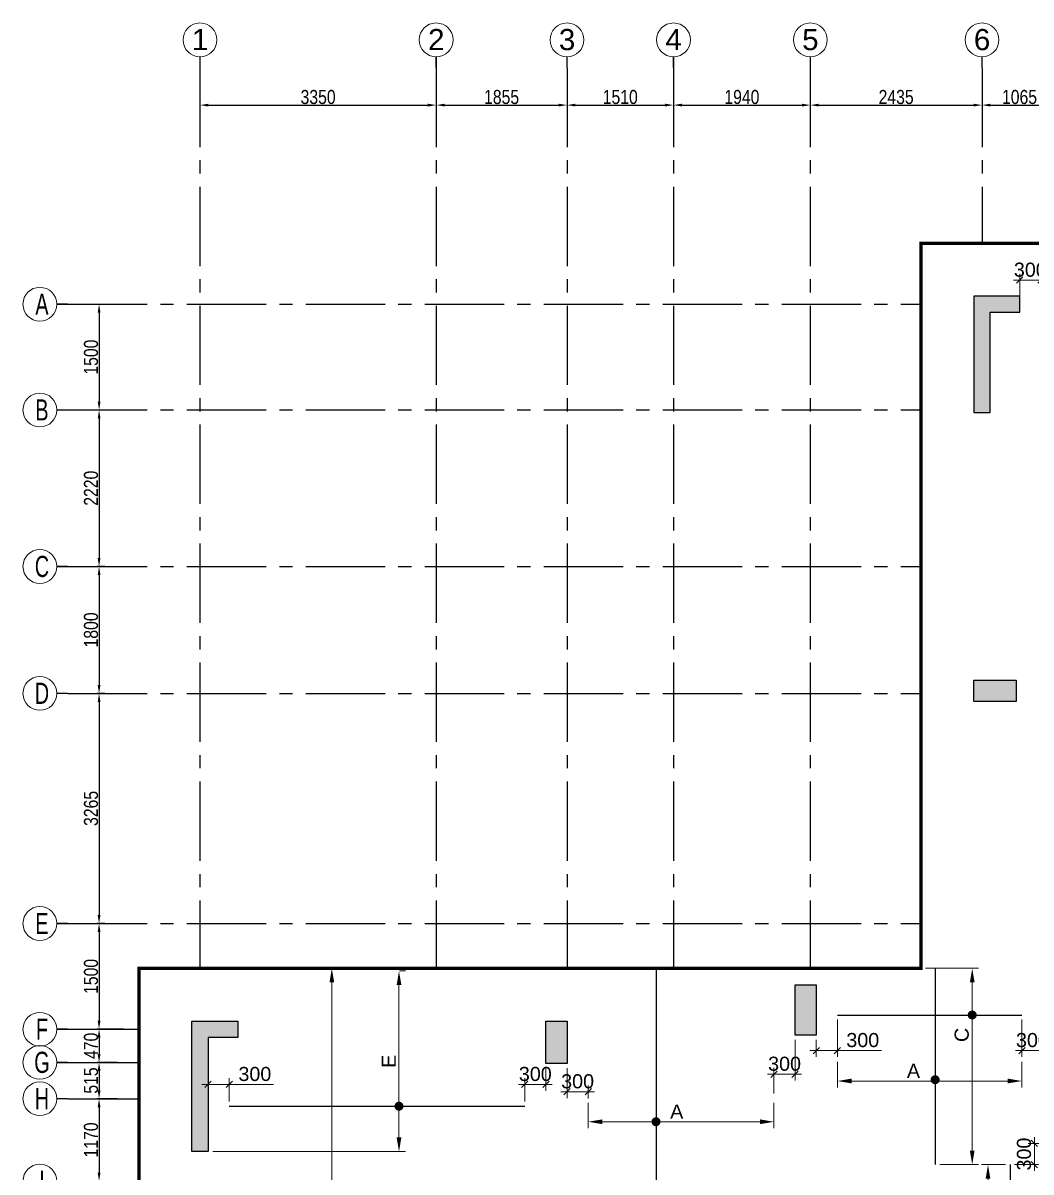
# Model space of a CAD drawing. Header units: millimetres. Extents: x 1123469 to 1752051, y -126924 to 196924.
# Drawn here: x 1561385 to 1575680, y 145739 to 162039 of the extents above; entities that cross this region are included whole.
import ezdxf
from ezdxf.enums import TextEntityAlignment as Align

# ---------------------------------------------------------------- set-up
doc = ezdxf.new("R2010")
doc.units = ezdxf.units.MM
doc.header["$LTSCALE"] = 500
doc.header["$MEASUREMENT"] = 0
doc.header["$PDMODE"] = 34
doc.linetypes.add('CONTINOUS', pattern=[0])
doc.linetypes.add('Site$0$CENTER2', pattern=[1.125, 0.75, -0.125, 0.125, -0.125])
doc.layers.get('Defpoints').update_dxf_attribs({"lineweight": 0})
for name, color, linetype in [('COL. DIM', 3, 'Continuous'), ('GRID', 7, 'Continuous'), ('GRID DIM', 7, 'Continuous'), ('reinf.', 4, 'Continuous'), ('TOWER AREA COLUMN.', 6, 'Continuous')]:
    doc.layers.add(name, color=color, linetype=linetype)
for name, color, linetype, lineweight in [('CUT OUT', 1, 'Continuous', 13), ('dim-M', 1, 'Continuous', 15), ('FOOTING', 1, 'Continuous', 15), ('GRID NO.', 7, 'Continuous', 20), ('TOWER COL HATCH', 253, 'Continuous', 20)]:
    doc.layers.add(name, color=color, linetype=linetype, lineweight=lineweight)
doc.styles.add('3mm', font='arial.ttf')
doc.styles.add('D50', font='arial.ttf', dxfattribs={"width": 0.8})
doc.dimstyles.new('INNER DIM', dxfattribs={"dimtxt": 200, "dimasz": 120, "dimexe": 25, "dimexo": 25, "dimgap": 12, "dimtad": 1, "dimdec": 0, "dimrnd": 5, "dimzin": 0, "dimdsep": 46, "dimtxsty": 'D50', "dimcen": 0.09, "dimdle": 25, "dimclrt": 6, "dimadec": 0, "dimazin": 0, "dimtfac": 1, "dimtdec": 0, "dimtofl": 0, "dimtmove": 1, "dimatfit": 3, "dimfxl": 75, "dimtolj": 1, "dimtzin": 0, "dimarcsym": 0})
doc.dimstyles.new('PARAMVEER', dxfattribs={"dimtxt": 200, "dimasz": 100, "dimexe": 0, "dimexo": 25, "dimgap": 10, "dimtad": 1, "dimdec": 0, "dimrnd": 5, "dimzin": 0, "dimdsep": 46, "dimtxsty": '3mm', "dimblk": 'OBLIQUE', "dimcen": 0.09, "dimdle": 75, "dimclrd": 1, "dimclre": 1, "dimclrt": 3, "dimadec": 0, "dimazin": 0, "dimtfac": 1, "dimtdec": 0, "dimtmove": 1, "dimatfit": 3, "dimfxl": 100, "dimtolj": 1, "dimtzin": 0, "dimlwd": 18, "dimlwe": 5, "dimarcsym": 0})

# ---------------------------------------------------------------- blocks, each defined once
blk = doc.blocks.new('GRID MARK')
at = {"layer": 'GRID NO.', "const_width": 50}
blk.add_lwpolyline([(0, -541), (0, -891)], dxfattribs=at)
at = {"layer": 'GRID NO.'}
blk.add_circle((0, 0), 541, dxfattribs=at)
at = {"layer": 'GRID NO.', "style": 'D50', "width": 0.8}
blk.add_attdef('Y1', text='', height=500, dxfattribs=at).set_placement((-33, -267), align=Align.CENTER)
blk = doc.blocks.new('*D477')
at = {"layer": 'Defpoints', "color": 0, "linetype": 'Continuous', "transparency": 16777216}
for p in [(1563895, 160930), (1567245, 160930), (1567245, 160874)]:
    blk.add_point(p, dxfattribs=at)
at = {"layer": 'GRID DIM', "color": 0, "linetype": 'Continuous', "lineweight": -2, "transparency": 16777216}
for p, q in [((1563895, 160905), (1563895, 160849)), ((1567245, 160905), (1567245, 160849))]:
    blk.add_line(p, q, dxfattribs=at)
at = {"layer": 'GRID DIM', "linetype": 'Continuous', "lineweight": -2, "transparency": 16777216}
blk.add_line((1564015, 160874), (1567125, 160874), dxfattribs=at)
at = {"layer": 'GRID DIM', "linetype": 'Continuous', "transparency": 16777216}
for points in [[(1564015, 160894), (1564015, 160854), (1563895, 160874)], [(1567125, 160894), (1567125, 160854), (1567245, 160874)]]:
    blk.add_solid(points, dxfattribs=at)
at = {"layer": 'GRID DIM', "linetype": 'Continuous', "transparency": 16777216, "insert": (1565570, 160988), "char_height": 200, "attachment_point": 5, "style": 'D50'}
blk.add_mtext('\\A1;3350', dxfattribs=at)
blk = doc.blocks.new('*D478')
at = {"layer": 'Defpoints', "color": 0, "linetype": 'Continuous', "transparency": 16777216}
for p in [(1569100, 161191), (1567245, 160930), (1569100, 160874)]:
    blk.add_point(p, dxfattribs=at)
at = {"layer": 'GRID DIM', "color": 0, "linetype": 'Continuous', "lineweight": -2, "transparency": 16777216}
for p, q in [((1569100, 161166), (1569100, 160849)), ((1567245, 160905), (1567245, 160849))]:
    blk.add_line(p, q, dxfattribs=at)
at = {"layer": 'GRID DIM', "linetype": 'Continuous', "lineweight": -2, "transparency": 16777216}
blk.add_line((1567365, 160874), (1568980, 160874), dxfattribs=at)
at = {"layer": 'GRID DIM', "linetype": 'Continuous', "transparency": 16777216}
for points in [[(1567365, 160894), (1567365, 160854), (1567245, 160874)], [(1568980, 160894), (1568980, 160854), (1569100, 160874)]]:
    blk.add_solid(points, dxfattribs=at)
at = {"layer": 'GRID DIM', "linetype": 'Continuous', "transparency": 16777216, "insert": (1568172, 160988), "char_height": 200, "attachment_point": 5, "style": 'D50'}
blk.add_mtext('\\A1;1855', dxfattribs=at)
blk = doc.blocks.new('*D479')
at = {"layer": 'Defpoints', "color": 0, "linetype": 'Continuous', "transparency": 16777216}
for p in [(1569100, 161191), (1570610, 161191), (1570610, 160874)]:
    blk.add_point(p, dxfattribs=at)
at = {"layer": 'GRID DIM', "color": 0, "linetype": 'Continuous', "lineweight": -2, "transparency": 16777216}
for p, q in [((1569100, 161166), (1569100, 160849)), ((1570610, 161166), (1570610, 160849))]:
    blk.add_line(p, q, dxfattribs=at)
at = {"layer": 'GRID DIM', "linetype": 'Continuous', "lineweight": -2, "transparency": 16777216}
blk.add_line((1569220, 160874), (1570490, 160874), dxfattribs=at)
at = {"layer": 'GRID DIM', "linetype": 'Continuous', "transparency": 16777216}
for points in [[(1569220, 160894), (1569220, 160854), (1569100, 160874)], [(1570490, 160894), (1570490, 160854), (1570610, 160874)]]:
    blk.add_solid(points, dxfattribs=at)
at = {"layer": 'GRID DIM', "linetype": 'Continuous', "transparency": 16777216, "insert": (1569855, 160988), "char_height": 200, "attachment_point": 5, "style": 'D50'}
blk.add_mtext('\\A1;1510', dxfattribs=at)
blk = doc.blocks.new('*D480')
at = {"layer": 'Defpoints', "color": 0, "linetype": 'Continuous', "transparency": 16777216}
for p in [(1570610, 161191), (1572550, 161191), (1572550, 160874)]:
    blk.add_point(p, dxfattribs=at)
at = {"layer": 'GRID DIM', "color": 0, "linetype": 'Continuous', "lineweight": -2, "transparency": 16777216}
for p, q in [((1570610, 161166), (1570610, 160849)), ((1572550, 161166), (1572550, 160849))]:
    blk.add_line(p, q, dxfattribs=at)
at = {"layer": 'GRID DIM', "linetype": 'Continuous', "lineweight": -2, "transparency": 16777216}
blk.add_line((1570730, 160874), (1572430, 160874), dxfattribs=at)
at = {"layer": 'GRID DIM', "linetype": 'Continuous', "transparency": 16777216}
for points in [[(1570730, 160894), (1570730, 160854), (1570610, 160874)], [(1572430, 160894), (1572430, 160854), (1572550, 160874)]]:
    blk.add_solid(points, dxfattribs=at)
at = {"layer": 'GRID DIM', "linetype": 'Continuous', "transparency": 16777216, "insert": (1571580, 160988), "char_height": 200, "attachment_point": 5, "style": 'D50'}
blk.add_mtext('\\A1;1940', dxfattribs=at)
blk = doc.blocks.new('*D481')
at = {"layer": 'Defpoints', "color": 0, "linetype": 'Continuous', "transparency": 16777216}
for p in [(1572550, 161191), (1574985, 161191), (1574985, 160874)]:
    blk.add_point(p, dxfattribs=at)
at = {"layer": 'GRID DIM', "color": 0, "linetype": 'Continuous', "lineweight": -2, "transparency": 16777216}
for p, q in [((1572550, 161166), (1572550, 160849)), ((1574985, 161166), (1574985, 160849))]:
    blk.add_line(p, q, dxfattribs=at)
at = {"layer": 'GRID DIM', "linetype": 'Continuous', "lineweight": -2, "transparency": 16777216}
blk.add_line((1572670, 160874), (1574865, 160874), dxfattribs=at)
at = {"layer": 'GRID DIM', "linetype": 'Continuous', "transparency": 16777216}
for points in [[(1572670, 160894), (1572670, 160854), (1572550, 160874)], [(1574865, 160894), (1574865, 160854), (1574985, 160874)]]:
    blk.add_solid(points, dxfattribs=at)
at = {"layer": 'GRID DIM', "linetype": 'Continuous', "transparency": 16777216, "insert": (1573767, 160988), "char_height": 200, "attachment_point": 5, "style": 'D50'}
blk.add_mtext('\\A1;2435', dxfattribs=at)
blk = doc.blocks.new('*D482')
at = {"layer": 'Defpoints', "color": 0, "linetype": 'Continuous', "transparency": 16777216}
for p in [(1574985, 161191), (1576050, 161191), (1576050, 160874)]:
    blk.add_point(p, dxfattribs=at)
at = {"layer": 'GRID DIM', "color": 0, "linetype": 'Continuous', "lineweight": -2, "transparency": 16777216}
for p, q in [((1574985, 161166), (1574985, 160849)), ((1576050, 161166), (1576050, 160849))]:
    blk.add_line(p, q, dxfattribs=at)
at = {"layer": 'GRID DIM', "linetype": 'Continuous', "lineweight": -2, "transparency": 16777216}
blk.add_line((1575105, 160874), (1575930, 160874), dxfattribs=at)
at = {"layer": 'GRID DIM', "linetype": 'Continuous', "transparency": 16777216}
for points in [[(1575105, 160894), (1575105, 160854), (1574985, 160874)], [(1575930, 160894), (1575930, 160854), (1576050, 160874)]]:
    blk.add_solid(points, dxfattribs=at)
at = {"layer": 'GRID DIM', "linetype": 'Continuous', "transparency": 16777216, "insert": (1575517, 160988), "char_height": 200, "attachment_point": 5, "style": 'D50'}
blk.add_mtext('\\A1;1065', dxfattribs=at)
blk = doc.blocks.new('*D519')
at = {"layer": 'Defpoints', "color": 0, "linetype": 'Continuous', "transparency": 16777216}
for p in [(1562464, 158049), (1562464, 156549), (1562464, 156549)]:
    blk.add_point(p, dxfattribs=at)
at = {"layer": 'GRID DIM', "linetype": 'Continuous', "lineweight": -2, "transparency": 16777216}
blk.add_line((1562464, 157929), (1562464, 156669), dxfattribs=at)
at = {"layer": 'GRID DIM', "linetype": 'Continuous', "transparency": 16777216}
for points in [[(1562444, 157929), (1562484, 157929), (1562464, 158049)], [(1562444, 156669), (1562484, 156669), (1562464, 156549)]]:
    blk.add_solid(points, dxfattribs=at)
at = {"layer": 'GRID DIM', "linetype": 'Continuous', "transparency": 16777216, "insert": (1562350, 157299), "char_height": 200, "attachment_point": 5, "rotation": 90, "style": 'D50'}
blk.add_mtext('\\A1;1500', dxfattribs=at)
blk = doc.blocks.new('*D520')
at = {"layer": 'Defpoints', "color": 0, "linetype": 'Continuous', "transparency": 16777216}
for p in [(1562464, 156549), (1562464, 154329), (1562572, 154329)]:
    blk.add_point(p, dxfattribs=at)
at = {"layer": 'GRID DIM', "linetype": 'Continuous', "lineweight": -2, "transparency": 16777216}
blk.add_line((1562464, 156429), (1562464, 154449), dxfattribs=at)
at = {"layer": 'GRID DIM', "color": 0, "linetype": 'Continuous', "lineweight": -2, "transparency": 16777216}
blk.add_line((1562547, 154329), (1562439, 154329), dxfattribs=at)
at = {"layer": 'GRID DIM', "linetype": 'Continuous', "transparency": 16777216}
for points in [[(1562444, 156429), (1562484, 156429), (1562464, 156549)], [(1562444, 154449), (1562484, 154449), (1562464, 154329)]]:
    blk.add_solid(points, dxfattribs=at)
at = {"layer": 'GRID DIM', "linetype": 'Continuous', "transparency": 16777216, "insert": (1562350, 155439), "char_height": 200, "attachment_point": 5, "rotation": 90, "style": 'D50'}
blk.add_mtext('\\A1;2220', dxfattribs=at)
blk = doc.blocks.new('*D521')
at = {"layer": 'Defpoints', "color": 0, "linetype": 'Continuous', "transparency": 16777216}
for p in [(1562572, 154329), (1562464, 152529), (1562572, 152529)]:
    blk.add_point(p, dxfattribs=at)
at = {"layer": 'GRID DIM', "color": 0, "linetype": 'Continuous', "lineweight": -2, "transparency": 16777216}
for p, q in [((1562547, 154329), (1562439, 154329)), ((1562547, 152529), (1562439, 152529))]:
    blk.add_line(p, q, dxfattribs=at)
at = {"layer": 'GRID DIM', "linetype": 'Continuous', "lineweight": -2, "transparency": 16777216}
blk.add_line((1562464, 154209), (1562464, 152649), dxfattribs=at)
at = {"layer": 'GRID DIM', "linetype": 'Continuous', "transparency": 16777216}
for points in [[(1562444, 154209), (1562484, 154209), (1562464, 154329)], [(1562444, 152649), (1562484, 152649), (1562464, 152529)]]:
    blk.add_solid(points, dxfattribs=at)
at = {"layer": 'GRID DIM', "linetype": 'Continuous', "transparency": 16777216, "insert": (1562350, 153429), "char_height": 200, "attachment_point": 5, "rotation": 90, "style": 'D50'}
blk.add_mtext('\\A1;1800', dxfattribs=at)
blk = doc.blocks.new('*D522')
at = {"layer": 'Defpoints', "color": 0, "linetype": 'Continuous', "transparency": 16777216}
for p in [(1562572, 152529), (1562464, 149264), (1562572, 149264)]:
    blk.add_point(p, dxfattribs=at)
at = {"layer": 'GRID DIM', "color": 0, "linetype": 'Continuous', "lineweight": -2, "transparency": 16777216}
for p, q in [((1562547, 152529), (1562439, 152529)), ((1562547, 149264), (1562439, 149264))]:
    blk.add_line(p, q, dxfattribs=at)
at = {"layer": 'GRID DIM', "linetype": 'Continuous', "lineweight": -2, "transparency": 16777216}
blk.add_line((1562464, 152409), (1562464, 149384), dxfattribs=at)
at = {"layer": 'GRID DIM', "linetype": 'Continuous', "transparency": 16777216}
for points in [[(1562444, 152409), (1562484, 152409), (1562464, 152529)], [(1562444, 149384), (1562484, 149384), (1562464, 149264)]]:
    blk.add_solid(points, dxfattribs=at)
at = {"layer": 'GRID DIM', "linetype": 'Continuous', "transparency": 16777216, "insert": (1562350, 150897), "char_height": 200, "attachment_point": 5, "rotation": 90, "style": 'D50'}
blk.add_mtext('\\A1;3265', dxfattribs=at)
blk = doc.blocks.new('*D523')
at = {"layer": 'Defpoints', "color": 0, "linetype": 'Continuous', "transparency": 16777216}
for p in [(1562572, 149264), (1562464, 147764), (1562842, 147764)]:
    blk.add_point(p, dxfattribs=at)
at = {"layer": 'GRID DIM', "color": 0, "linetype": 'Continuous', "lineweight": -2, "transparency": 16777216}
for p, q in [((1562547, 149264), (1562439, 149264)), ((1562817, 147764), (1562439, 147764))]:
    blk.add_line(p, q, dxfattribs=at)
at = {"layer": 'GRID DIM', "linetype": 'Continuous', "lineweight": -2, "transparency": 16777216}
blk.add_line((1562464, 149144), (1562464, 147884), dxfattribs=at)
at = {"layer": 'GRID DIM', "linetype": 'Continuous', "transparency": 16777216}
for points in [[(1562444, 149144), (1562484, 149144), (1562464, 149264)], [(1562444, 147884), (1562484, 147884), (1562464, 147764)]]:
    blk.add_solid(points, dxfattribs=at)
at = {"layer": 'GRID DIM', "linetype": 'Continuous', "transparency": 16777216, "insert": (1562350, 148514), "char_height": 200, "attachment_point": 5, "rotation": 90, "style": 'D50'}
blk.add_mtext('\\A1;1500', dxfattribs=at)
blk = doc.blocks.new('*D524')
at = {"layer": 'Defpoints', "color": 0, "linetype": 'Continuous', "transparency": 16777216}
for p in [(1562842, 147764), (1562464, 147294), (1562752, 147294)]:
    blk.add_point(p, dxfattribs=at)
at = {"layer": 'GRID DIM', "color": 0, "linetype": 'Continuous', "lineweight": -2, "transparency": 16777216}
for p, q in [((1562817, 147764), (1562439, 147764)), ((1562727, 147294), (1562439, 147294))]:
    blk.add_line(p, q, dxfattribs=at)
at = {"layer": 'GRID DIM', "linetype": 'Continuous', "lineweight": -2, "transparency": 16777216}
blk.add_line((1562464, 147644), (1562464, 147414), dxfattribs=at)
at = {"layer": 'GRID DIM', "linetype": 'Continuous', "transparency": 16777216}
for points in [[(1562444, 147644), (1562484, 147644), (1562464, 147764)], [(1562444, 147414), (1562484, 147414), (1562464, 147294)]]:
    blk.add_solid(points, dxfattribs=at)
at = {"layer": 'GRID DIM', "linetype": 'Continuous', "transparency": 16777216, "insert": (1562350, 147529), "char_height": 200, "attachment_point": 5, "rotation": 90, "style": 'D50'}
blk.add_mtext('\\A1;470', dxfattribs=at)
blk = doc.blocks.new('*D525')
at = {"layer": 'Defpoints', "color": 0, "linetype": 'Continuous', "transparency": 16777216}
for p in [(1562752, 147294), (1562464, 146779), (1562752, 146779)]:
    blk.add_point(p, dxfattribs=at)
at = {"layer": 'GRID DIM', "color": 0, "linetype": 'Continuous', "lineweight": -2, "transparency": 16777216}
for p, q in [((1562727, 147294), (1562439, 147294)), ((1562727, 146779), (1562439, 146779))]:
    blk.add_line(p, q, dxfattribs=at)
at = {"layer": 'GRID DIM', "linetype": 'Continuous', "lineweight": -2, "transparency": 16777216}
blk.add_line((1562464, 147174), (1562464, 146899), dxfattribs=at)
at = {"layer": 'GRID DIM', "linetype": 'Continuous', "transparency": 16777216}
for points in [[(1562444, 147174), (1562484, 147174), (1562464, 147294)], [(1562444, 146899), (1562484, 146899), (1562464, 146779)]]:
    blk.add_solid(points, dxfattribs=at)
at = {"layer": 'GRID DIM', "linetype": 'Continuous', "transparency": 16777216, "insert": (1562350, 147037), "char_height": 200, "attachment_point": 5, "rotation": 90, "style": 'D50'}
blk.add_mtext('\\A1;515', dxfattribs=at)
blk = doc.blocks.new('*D526')
at = {"layer": 'Defpoints', "color": 0, "linetype": 'Continuous', "transparency": 16777216}
for p in [(1562752, 146779), (1562464, 145609), (1562752, 145609)]:
    blk.add_point(p, dxfattribs=at)
at = {"layer": 'GRID DIM', "color": 0, "linetype": 'Continuous', "lineweight": -2, "transparency": 16777216}
for p, q in [((1562727, 146779), (1562439, 146779)), ((1562727, 145609), (1562439, 145609))]:
    blk.add_line(p, q, dxfattribs=at)
at = {"layer": 'GRID DIM', "linetype": 'Continuous', "lineweight": -2, "transparency": 16777216}
blk.add_line((1562464, 146659), (1562464, 145729), dxfattribs=at)
at = {"layer": 'GRID DIM', "linetype": 'Continuous', "transparency": 16777216}
for points in [[(1562444, 146659), (1562484, 146659), (1562464, 146779)], [(1562444, 145729), (1562484, 145729), (1562464, 145609)]]:
    blk.add_solid(points, dxfattribs=at)
at = {"layer": 'GRID DIM', "linetype": 'Continuous', "transparency": 16777216, "insert": (1562350, 146194), "char_height": 200, "attachment_point": 5, "rotation": 90, "style": 'D50'}
blk.add_mtext('\\A1;1170', dxfattribs=at)
blk = doc.blocks.new('3tgra')
at = {"layer": 'TOWER COL HATCH'}
h = blk.add_hatch(color=253, dxfattribs=at)
h.dxf.hatch_style = 1
h.paths.add_polyline_path([(1377381, 95142), (1376731, 95142), (1376731, 93492), (1376961, 93492), (1376961, 94912), (1377381, 94912)])
h = blk.add_hatch(color=253, dxfattribs=at)
h.dxf.hatch_style = 1
h.paths.add_polyline_path([(1376731, 89392), (1376731, 89692), (1377331, 89692), (1377331, 89392)])
h = blk.add_hatch(color=253, dxfattribs=at)
h.dxf.hatch_style = 1
h.paths.add_polyline_path([(1374496, 84657), (1374196, 84657), (1374196, 85372), (1374496, 85372)])
h = blk.add_hatch(color=253, dxfattribs=at)
h.dxf.hatch_style = 1
h.paths.add_polyline_path([(1365641, 83007), (1365641, 84857), (1366291, 84857), (1366291, 84627), (1365871, 84627), (1365871, 83007)])
h = blk.add_hatch(color=253, dxfattribs=at)
h.dxf.hatch_style = 1
h.paths.add_polyline_path([(1370961, 84257), (1370661, 84257), (1370661, 84857), (1370961, 84857)])
at = {"layer": 'TOWER AREA COLUMN.', "color": 4}
for points in [[(1377381, 95142), (1376731, 95142), (1376731, 93492), (1376961, 93492), (1376961, 94912), (1377381, 94912), (1377381, 95142)], [(1365641, 83007), (1365641, 84857), (1366291, 84857), (1366291, 84627), (1365871, 84627), (1365871, 83007), (1365641, 83007)]]:
    blk.add_lwpolyline(points, dxfattribs=at)
for points in [[(1376731, 89392), (1376731, 89692), (1377331, 89692), (1377331, 89392)], [(1374496, 84657), (1374196, 84657), (1374196, 85372), (1374496, 85372)], [(1370961, 84257), (1370661, 84257), (1370661, 84857), (1370961, 84857)]]:
    blk.add_lwpolyline(points, close=True, dxfattribs=at)
blk = doc.blocks.new('_Oblique')
at = {"color": 0, "linetype": 'ByBlock', "lineweight": -2}
blk.add_line((-0.5, -0.5), (0.5, 0.5), dxfattribs=at)
blk = doc.blocks.new('*D574')
at = {"layer": 'COL. DIM', "color": 1, "linetype": 'CONTINOUS', "lineweight": 5, "ltscale": 10, "transparency": 16777216}
for p, q in [((1575520, 158066), (1575520, 158481)), ((1575820, 158066), (1575820, 158481))]:
    blk.add_line(p, q, dxfattribs=at)
at = {"layer": 'COL. DIM', "color": 1, "lineweight": 18, "ltscale": 10, "transparency": 16777216}
blk.add_line((1575910, 158391), (1575430, 158391), dxfattribs=at)
at = {"layer": 'Defpoints', "color": 0, "ltscale": 10, "transparency": 16777216}
for p in [(1575520, 158391), (1575520, 158001), (1575820, 158001)]:
    blk.add_point(p, dxfattribs=at)
at = {"layer": 'COL. DIM', "color": 1, "lineweight": 18, "ltscale": 10, "transparency": 16777216, "xscale": 90, "yscale": 90, "zscale": 90, "rotation": 180}
blk.add_blockref('_Oblique', (1575520, 158391), dxfattribs=at)
at = {"layer": 'COL. DIM', "color": 1, "lineweight": 18, "ltscale": 10, "transparency": 16777216, "xscale": 90, "yscale": 90, "zscale": 90}
blk.add_blockref('_Oblique', (1575820, 158391), dxfattribs=at)
at = {"layer": 'COL. DIM', "color": 3, "ltscale": 10, "transparency": 16777216, "insert": (1575670, 158538), "char_height": 200, "attachment_point": 5, "style": '3mm'}
blk.add_mtext('\\A1;300', dxfattribs=at)
blk = doc.blocks.new('*D616')
at = {"layer": 'COL. DIM', "color": 1, "linetype": 'CONTINOUS', "lineweight": 5, "ltscale": 10, "transparency": 16777216}
for p, q in [((1575318, 145844), (1574980, 145844)), ((1574949, 141299), (1575160, 141299))]:
    blk.add_line(p, q, dxfattribs=at)
at = {"layer": 'COL. DIM', "color": 1, "lineweight": 18, "ltscale": 10, "transparency": 16777216}
blk.add_line((1575070, 145644), (1575070, 141499), dxfattribs=at)
at = {"layer": 'COL. DIM', "color": 1, "ltscale": 10, "transparency": 16777216}
for points in [[(1575037, 145644), (1575103, 145644), (1575070, 145844)], [(1575037, 141499), (1575103, 141499), (1575070, 141299)]]:
    blk.add_solid(points, dxfattribs=at)
at = {"layer": 'Defpoints', "color": 0, "ltscale": 10, "transparency": 16777216}
for p in [(1575383, 145844), (1574884, 141299), (1575070, 141299)]:
    blk.add_point(p, dxfattribs=at)
at = {"layer": 'COL. DIM', "color": 3, "ltscale": 10, "transparency": 16777216, "insert": (1574925, 143790), "char_height": 200, "attachment_point": 5, "rotation": 90, "style": '3mm'}
blk.add_mtext('\\A1;B', dxfattribs=at)
blk = doc.blocks.new('*D618')
at = {"layer": 'COL. DIM', "color": 1, "lineweight": 18, "ltscale": 10, "transparency": 16777216}
blk.add_line((1575728, 146234), (1575728, 145754), dxfattribs=at)
at = {"layer": 'COL. DIM', "color": 1, "linetype": 'CONTINOUS', "lineweight": 5, "ltscale": 10, "transparency": 16777216}
for p, q in [((1576085, 146144), (1575638, 146144)), ((1575448, 145844), (1575818, 145844))]:
    blk.add_line(p, q, dxfattribs=at)
at = {"layer": 'Defpoints', "color": 0, "ltscale": 10, "transparency": 16777216}
for p in [(1576150, 146144), (1575383, 145844), (1575728, 145844)]:
    blk.add_point(p, dxfattribs=at)
at = {"layer": 'COL. DIM', "color": 1, "lineweight": 18, "ltscale": 10, "transparency": 16777216, "xscale": 90, "yscale": 90, "zscale": 90}
for p, rotation in [((1575728, 146144), 90), ((1575728, 145844), 270)]:
    blk.add_blockref('_Oblique', p, dxfattribs=dict(at, rotation=rotation))
at = {"layer": 'COL. DIM', "color": 3, "ltscale": 10, "transparency": 16777216, "insert": (1575581, 145994), "char_height": 200, "attachment_point": 5, "rotation": 90, "style": '3mm'}
blk.add_mtext('\\A1;300', dxfattribs=at)
blk = doc.blocks.new('*D619')
at = {"layer": 'COL. DIM', "color": 1, "linetype": 'CONTINOUS', "lineweight": 5, "ltscale": 10, "transparency": 16777216}
for p, q in [((1572935, 147902), (1572935, 147373)), ((1572635, 147614), (1572635, 147373))]:
    blk.add_line(p, q, dxfattribs=at)
at = {"layer": 'COL. DIM', "color": 1, "lineweight": 18, "ltscale": 10, "transparency": 16777216}
for p, q in [((1573025, 147463), (1572545, 147463)), ((1573559, 147463), (1572935, 147463))]:
    blk.add_line(p, q, dxfattribs=at)
at = {"layer": 'Defpoints', "color": 0, "ltscale": 10, "transparency": 16777216}
for p in [(1572935, 147967), (1572635, 147679), (1572635, 147463)]:
    blk.add_point(p, dxfattribs=at)
at = {"layer": 'COL. DIM', "color": 1, "lineweight": 18, "ltscale": 10, "transparency": 16777216, "xscale": 90, "yscale": 90, "zscale": 90, "rotation": 180}
blk.add_blockref('_Oblique', (1572635, 147463), dxfattribs=at)
at = {"layer": 'COL. DIM', "color": 1, "lineweight": 18, "ltscale": 10, "transparency": 16777216, "xscale": 90, "yscale": 90, "zscale": 90}
blk.add_blockref('_Oblique', (1572935, 147463), dxfattribs=at)
at = {"layer": 'COL. DIM', "color": 3, "ltscale": 10, "transparency": 16777216, "insert": (1573294, 147610), "char_height": 200, "attachment_point": 5, "style": '3mm'}
blk.add_mtext('\\A1;300', dxfattribs=at)
blk = doc.blocks.new('*D620')
at = {"layer": 'COL. DIM', "color": 1, "linetype": 'CONTINOUS', "lineweight": 5, "ltscale": 10, "transparency": 16777216}
for p, q in [((1574185, 148629), (1574936, 148629)), ((1574385, 145844), (1574936, 145844))]:
    blk.add_line(p, q, dxfattribs=at)
at = {"layer": 'COL. DIM', "color": 1, "lineweight": 18, "ltscale": 10, "transparency": 16777216}
blk.add_line((1574846, 148429), (1574846, 146044), dxfattribs=at)
at = {"layer": 'COL. DIM', "color": 1, "ltscale": 10, "transparency": 16777216}
for points in [[(1574813, 148429), (1574880, 148429), (1574846, 148629)], [(1574813, 146044), (1574880, 146044), (1574846, 145844)]]:
    blk.add_solid(points, dxfattribs=at)
at = {"layer": 'Defpoints', "color": 0, "ltscale": 10, "transparency": 16777216}
for p in [(1574120, 148629), (1574320, 145844), (1574846, 145844)]:
    blk.add_point(p, dxfattribs=at)
at = {"layer": 'COL. DIM', "color": 3, "ltscale": 10, "transparency": 16777216, "insert": (1574698, 147684), "char_height": 200, "attachment_point": 5, "rotation": 90, "style": '3mm'}
blk.add_mtext('\\A1;C', dxfattribs=at)
blk = doc.blocks.new('*D621')
at = {"layer": 'COL. DIM', "color": 1, "linetype": 'CONTINOUS', "lineweight": 5, "ltscale": 10, "transparency": 16777216}
for p, q in [((1575550, 147902), (1575550, 147373)), ((1575850, 146959), (1575850, 147553))]:
    blk.add_line(p, q, dxfattribs=at)
at = {"layer": 'COL. DIM', "color": 1, "lineweight": 18, "ltscale": 10, "transparency": 16777216}
blk.add_line((1575460, 147463), (1575940, 147463), dxfattribs=at)
at = {"layer": 'Defpoints', "color": 0, "ltscale": 10, "transparency": 16777216}
for p in [(1575550, 147967), (1575850, 147463), (1575850, 146894)]:
    blk.add_point(p, dxfattribs=at)
at = {"layer": 'COL. DIM', "color": 1, "lineweight": 18, "ltscale": 10, "transparency": 16777216, "xscale": 90, "yscale": 90, "zscale": 90, "rotation": 180}
blk.add_blockref('_Oblique', (1575550, 147463), dxfattribs=at)
at = {"layer": 'COL. DIM', "color": 1, "lineweight": 18, "ltscale": 10, "transparency": 16777216, "xscale": 90, "yscale": 90, "zscale": 90}
blk.add_blockref('_Oblique', (1575850, 147463), dxfattribs=at)
at = {"layer": 'COL. DIM', "color": 3, "ltscale": 10, "transparency": 16777216, "insert": (1575700, 147610), "char_height": 200, "attachment_point": 5, "style": '3mm'}
blk.add_mtext('\\A1;300', dxfattribs=at)
blk = doc.blocks.new('*D622')
at = {"layer": 'COL. DIM', "color": 1, "linetype": 'CONTINOUS', "lineweight": 5, "ltscale": 10, "transparency": 16777216}
for p, q in [((1569100, 147214), (1569100, 146787)), ((1569400, 146784), (1569400, 146967))]:
    blk.add_line(p, q, dxfattribs=at)
at = {"layer": 'COL. DIM', "color": 1, "lineweight": 18, "ltscale": 10, "transparency": 16777216}
blk.add_line((1569490, 146877), (1569010, 146877), dxfattribs=at)
at = {"layer": 'Defpoints', "color": 0, "ltscale": 10, "transparency": 16777216}
for p in [(1569100, 147279), (1569100, 146877), (1569400, 146719)]:
    blk.add_point(p, dxfattribs=at)
at = {"layer": 'COL. DIM', "color": 1, "lineweight": 18, "ltscale": 10, "transparency": 16777216, "xscale": 90, "yscale": 90, "zscale": 90, "rotation": 180}
blk.add_blockref('_Oblique', (1569100, 146877), dxfattribs=at)
at = {"layer": 'COL. DIM', "color": 1, "lineweight": 18, "ltscale": 10, "transparency": 16777216, "xscale": 90, "yscale": 90, "zscale": 90}
blk.add_blockref('_Oblique', (1569400, 146877), dxfattribs=at)
at = {"layer": 'COL. DIM', "color": 3, "ltscale": 10, "transparency": 16777216, "insert": (1569250, 147025), "char_height": 200, "attachment_point": 5, "style": '3mm'}
blk.add_mtext('\\A1;300', dxfattribs=at)
blk = doc.blocks.new('*D623')
at = {"layer": 'COL. DIM', "color": 1, "linetype": 'CONTINOUS', "lineweight": 5, "ltscale": 10, "transparency": 16777216}
for p, q in [((1572335, 147614), (1572335, 147037)), ((1572035, 146852), (1572035, 147217))]:
    blk.add_line(p, q, dxfattribs=at)
at = {"layer": 'COL. DIM', "color": 1, "lineweight": 18, "ltscale": 10, "transparency": 16777216}
blk.add_line((1571945, 147127), (1572425, 147127), dxfattribs=at)
at = {"layer": 'Defpoints', "color": 0, "ltscale": 10, "transparency": 16777216}
for p in [(1572335, 147679), (1572335, 147127), (1572035, 146787)]:
    blk.add_point(p, dxfattribs=at)
at = {"layer": 'COL. DIM', "color": 1, "lineweight": 18, "ltscale": 10, "transparency": 16777216, "xscale": 90, "yscale": 90, "zscale": 90, "rotation": 180}
blk.add_blockref('_Oblique', (1572035, 147127), dxfattribs=at)
at = {"layer": 'COL. DIM', "color": 1, "lineweight": 18, "ltscale": 10, "transparency": 16777216, "xscale": 90, "yscale": 90, "zscale": 90}
blk.add_blockref('_Oblique', (1572335, 147127), dxfattribs=at)
at = {"layer": 'COL. DIM', "color": 3, "ltscale": 10, "transparency": 16777216, "insert": (1572185, 147274), "char_height": 200, "attachment_point": 5, "style": '3mm'}
blk.add_mtext('\\A1;300', dxfattribs=at)
blk = doc.blocks.new('*D626')
at = {"layer": 'COL. DIM', "color": 1, "linetype": 'CONTINOUS', "lineweight": 5, "ltscale": 10, "transparency": 16777216}
for p, q in [((1565774, 148629), (1565855, 148629)), ((1566454, 140399), (1565675, 140399))]:
    blk.add_line(p, q, dxfattribs=at)
at = {"layer": 'COL. DIM', "color": 1, "lineweight": 18, "ltscale": 10, "transparency": 16777216}
blk.add_line((1565765, 148429), (1565765, 140599), dxfattribs=at)
at = {"layer": 'COL. DIM', "color": 1, "ltscale": 10, "transparency": 16777216}
for points in [[(1565731, 148429), (1565798, 148429), (1565765, 148629)], [(1565731, 140599), (1565798, 140599), (1565765, 140399)]]:
    blk.add_solid(points, dxfattribs=at)
at = {"layer": 'Defpoints', "color": 0, "ltscale": 10, "transparency": 16777216}
for p in [(1565709, 148629), (1565765, 140399), (1566519, 140399)]:
    blk.add_point(p, dxfattribs=at)
at = {"layer": 'COL. DIM', "color": 3, "ltscale": 10, "transparency": 16777216, "insert": (1565616, 144293), "char_height": 200, "attachment_point": 5, "rotation": 90, "style": '3mm'}
blk.add_mtext('\\A1;C', dxfattribs=at)
blk = doc.blocks.new('*D674')
at = {"layer": 'COL. DIM', "color": 1, "linetype": 'CONTINOUS', "lineweight": 5, "ltscale": 10, "transparency": 16777216}
for p, q in [((1569400, 146722), (1569400, 146362)), ((1572035, 146722), (1572035, 146362))]:
    blk.add_line(p, q, dxfattribs=at)
at = {"layer": 'COL. DIM', "color": 1, "lineweight": 18, "ltscale": 10, "transparency": 16777216}
blk.add_line((1569600, 146452), (1571835, 146452), dxfattribs=at)
at = {"layer": 'COL. DIM', "color": 1, "ltscale": 10, "transparency": 16777216}
for points in [[(1569600, 146486), (1569600, 146419), (1569400, 146452)], [(1571835, 146486), (1571835, 146419), (1572035, 146452)]]:
    blk.add_solid(points, dxfattribs=at)
at = {"layer": 'Defpoints', "color": 0, "ltscale": 10, "transparency": 16777216}
for p in [(1569400, 146787), (1572035, 146787), (1572035, 146452)]:
    blk.add_point(p, dxfattribs=at)
at = {"layer": 'COL. DIM', "color": 3, "ltscale": 10, "transparency": 16777216, "insert": (1570656, 146597), "char_height": 200, "width": 21.48, "attachment_point": 5, "style": '3mm'}
blk.add_mtext('\\A1;A', dxfattribs=at)
blk = doc.blocks.new('*D675')
at = {"layer": 'COL. DIM', "color": 1, "linetype": 'CONTINOUS', "lineweight": 5, "ltscale": 10, "transparency": 16777216}
for p, q in [((1572935, 147300), (1572935, 146940)), ((1575550, 147300), (1575550, 146940))]:
    blk.add_line(p, q, dxfattribs=at)
at = {"layer": 'COL. DIM', "color": 1, "lineweight": 18, "ltscale": 10, "transparency": 16777216}
blk.add_line((1573135, 147030), (1575350, 147030), dxfattribs=at)
at = {"layer": 'COL. DIM', "color": 1, "ltscale": 10, "transparency": 16777216}
for points in [[(1573135, 147064), (1573135, 146997), (1572935, 147030)], [(1575350, 147064), (1575350, 146997), (1575550, 147030)]]:
    blk.add_solid(points, dxfattribs=at)
at = {"layer": 'Defpoints', "color": 0, "ltscale": 10, "transparency": 16777216}
for p in [(1572935, 147365), (1575550, 147365), (1575550, 147030)]:
    blk.add_point(p, dxfattribs=at)
at = {"layer": 'COL. DIM', "color": 3, "ltscale": 10, "transparency": 16777216, "insert": (1574013, 147175), "char_height": 200, "width": 21.48, "attachment_point": 5, "style": '3mm'}
blk.add_mtext('\\A1;A', dxfattribs=at)
blk = doc.blocks.new('*D1896')
at = {"layer": 'COL. DIM', "color": 1, "linetype": 'CONTINOUS', "lineweight": 5, "ltscale": 10, "transparency": 16777216}
for p, q in [((1564010, 146738), (1564010, 147072)), ((1564310, 146738), (1564310, 147072))]:
    blk.add_line(p, q, dxfattribs=at)
at = {"layer": 'COL. DIM', "color": 1, "lineweight": 18, "ltscale": 10, "transparency": 16777216}
for p, q in [((1564400, 146982), (1563920, 146982)), ((1564939, 146982), (1564310, 146982))]:
    blk.add_line(p, q, dxfattribs=at)
at = {"layer": 'Defpoints', "color": 0, "ltscale": 10, "transparency": 16777216}
for p in [(1564010, 146982), (1564010, 146673), (1564310, 146673)]:
    blk.add_point(p, dxfattribs=at)
at = {"layer": 'COL. DIM', "color": 1, "lineweight": 18, "ltscale": 10, "transparency": 16777216, "xscale": 90, "yscale": 90, "zscale": 90, "rotation": 180}
blk.add_blockref('_Oblique', (1564010, 146982), dxfattribs=at)
at = {"layer": 'COL. DIM', "color": 1, "lineweight": 18, "ltscale": 10, "transparency": 16777216, "xscale": 90, "yscale": 90, "zscale": 90}
blk.add_blockref('_Oblique', (1564310, 146982), dxfattribs=at)
at = {"layer": 'COL. DIM', "color": 3, "ltscale": 10, "transparency": 16777216, "insert": (1564673, 147129), "char_height": 200, "attachment_point": 5, "style": '3mm'}
blk.add_mtext('\\A1;300', dxfattribs=at)
blk = doc.blocks.new('*D1897')
at = {"layer": 'COL. DIM', "color": 1, "linetype": 'CONTINOUS', "lineweight": 5, "ltscale": 10, "transparency": 16777216}
for p, q in [((1568800, 147214), (1568800, 146892)), ((1568500, 146738), (1568500, 147072))]:
    blk.add_line(p, q, dxfattribs=at)
at = {"layer": 'COL. DIM', "color": 1, "lineweight": 18, "ltscale": 10, "transparency": 16777216}
blk.add_line((1568410, 146982), (1568890, 146982), dxfattribs=at)
at = {"layer": 'Defpoints', "color": 0, "ltscale": 10, "transparency": 16777216}
for p in [(1568800, 147279), (1568800, 146982), (1568500, 146673)]:
    blk.add_point(p, dxfattribs=at)
at = {"layer": 'COL. DIM', "color": 1, "lineweight": 18, "ltscale": 10, "transparency": 16777216, "xscale": 90, "yscale": 90, "zscale": 90, "rotation": 180}
blk.add_blockref('_Oblique', (1568500, 146982), dxfattribs=at)
at = {"layer": 'COL. DIM', "color": 1, "lineweight": 18, "ltscale": 10, "transparency": 16777216, "xscale": 90, "yscale": 90, "zscale": 90}
blk.add_blockref('_Oblique', (1568800, 146982), dxfattribs=at)
at = {"layer": 'COL. DIM', "color": 3, "ltscale": 10, "transparency": 16777216, "insert": (1568650, 147129), "char_height": 200, "attachment_point": 5, "style": '3mm'}
blk.add_mtext('\\A1;300', dxfattribs=at)
blk = doc.blocks.new('*D1895')
at = {"layer": 'COL. DIM', "color": 1, "linetype": 'CONTINOUS', "lineweight": 5, "ltscale": 10, "transparency": 16777216}
for p, q in [((1566726, 148592), (1566807, 148592)), ((1564075, 146029), (1566807, 146029))]:
    blk.add_line(p, q, dxfattribs=at)
at = {"layer": 'COL. DIM', "color": 1, "lineweight": 18, "ltscale": 10, "transparency": 16777216}
blk.add_line((1566717, 148392), (1566717, 146229), dxfattribs=at)
at = {"layer": 'COL. DIM', "color": 1, "ltscale": 10, "transparency": 16777216}
for points in [[(1566684, 148392), (1566751, 148392), (1566717, 148592)], [(1566684, 146229), (1566751, 146229), (1566717, 146029)]]:
    blk.add_solid(points, dxfattribs=at)
at = {"layer": 'Defpoints', "color": 0, "ltscale": 10, "transparency": 16777216}
for p in [(1566661, 148592), (1564010, 146029), (1566717, 146029)]:
    blk.add_point(p, dxfattribs=at)
at = {"layer": 'COL. DIM', "color": 3, "ltscale": 10, "transparency": 16777216, "insert": (1566572, 147311), "char_height": 200, "attachment_point": 5, "rotation": 90, "style": '3mm'}
blk.add_mtext('\\A1;E', dxfattribs=at)

msp = doc.modelspace()

# ---------------------------------------------------------------- linework, layer by layer
at = {"layer": 'dim-M', "color": 4, "ltscale": 10, "const_width": 63.8}
for points in [[(1574814.4, 147966.7, 1), (1574878.2, 147966.7, 1)], [(1574288.5, 147048.3, 1), (1574352.3, 147048.3, 1)], [(1566685.4, 146672.6, 1), (1566749.1, 146672.6, 1)], [(1570330, 146452.5, 1), (1570393.8, 146452.5, 1)]]:
    msp.add_lwpolyline(points, format="xyb", close=True, dxfattribs=at)
at = {"layer": 'FOOTING', "color": 3, "ltscale": 10, "const_width": 50}
msp.add_lwpolyline([(1615100, 139394.2), (1588920, 139394.2), (1588920, 126979.3), (1580365, 126979.3), (1580365, 126464.3), (1571585, 126464.3), (1571585, 126979.3), (1563030, 126979.3), (1563030, 148629.4), (1574119.9, 148629.4), (1574119.9, 158914.1), (1582994.9, 158914.1), (1582994.9, 157414.1), (1586944.9, 157414.1), (1586944.9, 156599.2), (1588640, 156599.2), (1588640, 155194.2), (1615380, 155194.2)], dxfattribs=at)
at = {"layer": 'GRID', "color": 16, "linetype": 'Site$0$CENTER2', "ltscale": 3}
for points in [[(1563895, 161403.6), (1563895, 148629.4)], [(1567245, 161403.6), (1567245, 148629.4)], [(1569100, 161403.6), (1569100, 148629.4)], [(1570610, 161403.6), (1570610, 148629.4)], [(1572550, 161403.6), (1572550, 148629.4)], [(1574984.9, 161403.6), (1574984.9, 158914.1)], [(1562020.2, 158049.1), (1574119.9, 158049.1)], [(1562020.2, 156549.1), (1574119.9, 156549.1)], [(1562020.2, 154329.2), (1574119.9, 154329.2)], [(1562020.2, 152529.1), (1574119.9, 152529.1)], [(1562020.2, 149264.1), (1574119.9, 149264.1)], [(1562020.2, 147764.4), (1563030, 147764.4)], [(1562020.2, 147294.2), (1563030, 147294.2)], [(1562020.2, 146779.4), (1563030, 146779.4)]]:
    msp.add_lwpolyline(points, dxfattribs=at)
at = {"layer": 'reinf.', "color": 4, "ltscale": 10}
for p, q in [((1570361.9, 148629.4), (1570361.9, 140919.4)), ((1574320.4, 148629.4), (1574320.4, 145844.4)), ((1575382.6, 145844.4), (1575382.6, 141299.4))]:
    msp.add_line(p, q, dxfattribs=at)
at = {"layer": 'reinf.', "color": 4, "ltscale": 1.4}
for p, q in [((1572935, 147966.7), (1575550, 147966.7)), ((1564310, 146672.6), (1568499.9, 146672.6))]:
    msp.add_line(p, q, dxfattribs=at)

# ---------------------------------------------------------------- block references
at = {"layer": 'CUT OUT', "color": 4}
msp.add_blockref('3tgra', (198139.3, 63022.5), dxfattribs=at)
at = {"layer": 'GRID NO.'}
ref = msp.add_blockref('GRID MARK', (1563895, 161798.9), dxfattribs=dict(at, xscale=0.4435200000032785, yscale=0.4435200000032785, zscale=0.4435200000032785))
ref.add_attrib('Y1', '1', dxfattribs={"height": 300, "style": 'D50'}).set_placement((1563896, 161653.4), align=Align.CENTER)
ref = msp.add_blockref('GRID MARK', (1567245, 161798.9), dxfattribs=dict(at, xscale=0.4435200000032785, yscale=0.4435200000032785, zscale=0.4435200000032785))
ref.add_attrib('Y1', '2', dxfattribs={"height": 300, "style": 'D50'}).set_placement((1567246, 161653.4), align=Align.CENTER)
ref = msp.add_blockref('GRID MARK', (1569100, 161798.9), dxfattribs=dict(at, xscale=0.4435200000032785, yscale=0.4435200000032785, zscale=0.4435200000032785))
ref.add_attrib('Y1', '3', dxfattribs={"height": 300, "style": 'D50'}).set_placement((1569101, 161653.4), align=Align.CENTER)
ref = msp.add_blockref('GRID MARK', (1570610, 161798.9), dxfattribs=dict(at, xscale=0.4435200000032785, yscale=0.4435200000032785, zscale=0.4435200000032785))
ref.add_attrib('Y1', '4', dxfattribs={"height": 300, "style": 'D50'}).set_placement((1570611, 161653.4), align=Align.CENTER)
ref = msp.add_blockref('GRID MARK', (1572550, 161798.9), dxfattribs=dict(at, xscale=0.4435200000032785, yscale=0.4435200000032785, zscale=0.4435200000032785))
ref.add_attrib('Y1', '5', dxfattribs={"height": 300, "style": 'D50'}).set_placement((1572551, 161653.4), align=Align.CENTER)
ref = msp.add_blockref('GRID MARK', (1574984.9, 161798.9), dxfattribs=dict(at, xscale=0.4435200000032785, yscale=0.4435200000032785, zscale=0.4435200000032785))
ref.add_attrib('Y1', '6', dxfattribs={"height": 300, "style": 'D50'}).set_placement((1574986, 161653.4), align=Align.CENTER)
ref = msp.add_blockref('GRID MARK', (1561624.9, 158049.1), dxfattribs=dict(at, xscale=0.443520000003279, yscale=0.443520000003279, zscale=0.443520000003279, rotation=90))
ref.add_attrib('Y1', 'A', dxfattribs={"height": 300, "style": 'D50', "width": 0.669886}).set_placement((1561653.9, 158050.1), align=Align.MIDDLE_CENTER)
ref = msp.add_blockref('GRID MARK', (1561624.9, 156549.1), dxfattribs=dict(at, xscale=0.443520000003279, yscale=0.443520000003279, zscale=0.443520000003279, rotation=90))
ref.add_attrib('Y1', 'B', dxfattribs={"height": 300, "style": 'D50', "width": 0.669886}).set_placement((1561653.9, 156550.1), align=Align.MIDDLE_CENTER)
ref = msp.add_blockref('GRID MARK', (1561624.9, 154329.2), dxfattribs=dict(at, xscale=0.443520000003279, yscale=0.443520000003279, zscale=0.443520000003279, rotation=90))
ref.add_attrib('Y1', 'C', dxfattribs={"height": 300, "style": 'D50', "width": 0.669886}).set_placement((1561653.9, 154330.3), align=Align.MIDDLE_CENTER)
ref = msp.add_blockref('GRID MARK', (1561624.9, 152529.1), dxfattribs=dict(at, xscale=0.443520000003279, yscale=0.443520000003279, zscale=0.443520000003279, rotation=90))
ref.add_attrib('Y1', 'D', dxfattribs={"height": 300, "style": 'D50', "width": 0.669886}).set_placement((1561653.9, 152530.1), align=Align.MIDDLE_CENTER)
ref = msp.add_blockref('GRID MARK', (1561624.9, 149264.1), dxfattribs=dict(at, xscale=0.443520000003279, yscale=0.443520000003279, zscale=0.443520000003279, rotation=90))
ref.add_attrib('Y1', 'E', dxfattribs={"height": 300, "style": 'D50', "width": 0.669886}).set_placement((1561653.9, 149265.1), align=Align.MIDDLE_CENTER)
ref = msp.add_blockref('GRID MARK', (1561624.9, 147764.4), dxfattribs=dict(at, xscale=0.443520000003279, yscale=0.443520000003279, zscale=0.443520000003279, rotation=90))
ref.add_attrib('Y1', 'F', dxfattribs={"height": 300, "style": 'D50', "width": 0.669886}).set_placement((1561653.9, 147765.4), align=Align.MIDDLE_CENTER)
ref = msp.add_blockref('GRID MARK', (1561624.9, 147294.2), dxfattribs=dict(at, xscale=0.443520000003279, yscale=0.443520000003279, zscale=0.443520000003279, rotation=90))
ref.add_attrib('Y1', 'G', dxfattribs={"height": 300, "style": 'D50', "width": 0.669886}).set_placement((1561653.9, 147295.3), align=Align.MIDDLE_CENTER)
ref = msp.add_blockref('GRID MARK', (1561624.9, 146779.4), dxfattribs=dict(at, xscale=0.443520000003279, yscale=0.443520000003279, zscale=0.443520000003279, rotation=90))
ref.add_attrib('Y1', 'H', dxfattribs={"height": 300, "style": 'D50', "width": 0.669886}).set_placement((1561653.9, 146780.4), align=Align.MIDDLE_CENTER)
ref = msp.add_blockref('GRID MARK', (1561624.9, 145609.2), dxfattribs=dict(at, xscale=0.443520000003279, yscale=0.443520000003279, zscale=0.443520000003279, rotation=90))
ref.add_attrib('Y1', 'I', dxfattribs={"height": 300, "style": 'D50', "width": 0.669886}).set_placement((1561653.9, 145610.3), align=Align.MIDDLE_CENTER)

# ---------------------------------------------------------------- dimensions: what is measured, and where the dimension line sits
at = {"layer": 'COL. DIM', "color": 6, "ltscale": 10}
for base, p1, p2, angle, picture, middle in [((1575519.9, 158391.2), (1575819.9, 158001), (1575519.9, 158001), 180, '*D574', (1575669.9, 158391.2)), ((1572635, 147462.9), (1572935, 147966.7), (1572635, 147679.4), 180, '*D619', (1573293.5, 147410.4)), ((1572335, 147126.9), (1572035, 146787.5), (1572335, 147679.4), 0, '*D623', (1572185, 147126.9)), ((1564010, 146981.9), (1564310, 146672.6), (1564010, 146672.6), 180, '*D1896', (1564673.2, 147058)), ((1569100, 146877.5), (1569400, 146718.9), (1569100, 147279.4), 180, '*D622', (1569250, 146877.5)), ((1575728, 145844.4), (1576150, 146144.4), (1575382.6, 145844.4), 90, '*D618', (1575728, 145994.4))]:
    dim = msp.add_linear_dim(base=base, p1=p1, p2=p2, angle=angle, dimstyle='PARAMVEER', override={"dimasz": 90, "dimexe": 90, "dimexo": 65, "dimgap": 45, "dimpost": '\\X', "dimdle": 90, "dimfxl": 0.18, "dimarcsym": 1}, dxfattribs=at)
    dim.commit()
    dim.dimension.update_dxf_attribs({"geometry": picture, "text_midpoint": middle, "dimtype": 160})
for base, p1, p2, text, picture, middle in [((1566717.3, 146029.4), (1566661.3, 148591.7), (1564010, 146029.4), 'E', '*D1895', (1566717.3, 147310.5)), ((1565764.7, 140399.4), (1565708.7, 148629.4), (1566518.7, 140399.4), 'C', '*D626', (1565764.7, 144293)), ((1574846.3, 145844.4), (1574119.9, 148629.4), (1574320.4, 145844.4), 'C', '*D620', (1574846.3, 147683.9)), ((1575070.2, 141299.4), (1575382.6, 145844.4), (1574883.8, 141299.4), 'B', '*D616', (1575070.2, 143789.8))]:
    dim = msp.add_linear_dim(base=base, p1=p1, p2=p2, angle=90, text=text, dimstyle='PARAMVEER', override={"dimasz": 200, "dimexe": 90, "dimexo": 65, "dimgap": 45, "dimpost": '\\X', "dimsah": 1, "dimdle": 90, "dimfxl": 0.18, "dimarcsym": 1}, dxfattribs=at)
    dim.commit()
    dim.dimension.update_dxf_attribs({"geometry": picture, "text_midpoint": middle, "dimtype": 160})
for base, p1, p2, picture, middle in [((1575850, 147462.9), (1575550, 147966.7), (1575850, 146894.4), '*D621', (1575700, 147462.9)), ((1568799.9, 146981.9), (1568499.9, 146672.6), (1568799.9, 147279.4), '*D1897', (1568649.9, 146981.9))]:
    dim = msp.add_linear_dim(base=base, p1=p1, p2=p2, dimstyle='PARAMVEER', override={"dimasz": 90, "dimexe": 90, "dimexo": 65, "dimgap": 45, "dimpost": '\\X', "dimdle": 90, "dimfxl": 0.18, "dimarcsym": 1}, dxfattribs=at)
    dim.commit()
    dim.dimension.update_dxf_attribs({"geometry": picture, "text_midpoint": middle, "dimtype": 160})
for base, p1, p2, picture, middle in [((1575550, 147030.3), (1572935, 147365.4), (1575550, 147365.4), '*D675', (1574012.6, 147030.3)), ((1572035, 146452.5), (1569400, 146787.5), (1572035, 146787.5), '*D674', (1570655.8, 146452.5))]:
    dim = msp.add_linear_dim(base=base, p1=p1, p2=p2, text='A', dimstyle='PARAMVEER', override={"dimasz": 200, "dimexe": 90, "dimexo": 65, "dimgap": 45, "dimpost": '\\X', "dimsah": 1, "dimdle": 90, "dimfxl": 0.18, "dimarcsym": 1}, dxfattribs=at)
    dim.commit()
    dim.dimension.update_dxf_attribs({"geometry": picture, "text_midpoint": middle, "dimtype": 160})
at = {"layer": 'GRID DIM', "color": 0, "linetype": 'Continuous'}
for base, p1, p2, picture, middle in [((1567245, 160873.7), (1563895, 160929.8), (1567245, 160929.8), '*D477', (1565570, 160987.9)), ((1569100, 160873.7), (1567245, 160929.8), (1569100, 161191), '*D478', (1568172.5, 160987.8)), ((1570610, 160873.7), (1569100, 161191), (1570610, 161191), '*D479', (1569855, 160987.8)), ((1572550, 160873.7), (1570610, 161191), (1572550, 161191), '*D480', (1571580, 160987.8)), ((1574984.9, 160873.7), (1572550, 161191), (1574984.9, 161191), '*D481', (1573767.4, 160987.9)), ((1576050, 160873.7), (1574984.9, 161191), (1576050, 161191), '*D482', (1575517.4, 160987.8))]:
    dim = msp.add_linear_dim(base=base, p1=p1, p2=p2, dimstyle='INNER DIM', override={"dimclrd": 256, "dimclrt": 256}, dxfattribs=at)
    dim.commit()
    dim.dimension.update_dxf_attribs({"geometry": picture, "text_midpoint": middle})
for base, p1, p2, picture, middle in [((1562464.3, 156549.1), (1562464.3, 158049.1), (1562464.3, 156549.1), '*D519', (1562350.2, 157299.1)), ((1562464.3, 154329.2), (1562464.3, 156549.1), (1562572.1, 154329.2), '*D520', (1562350.2, 155439.2)), ((1562464.3, 152529.1), (1562572.1, 154329.2), (1562572.1, 152529.1), '*D521', (1562350.2, 153429.2)), ((1562464.3, 149264.1), (1562572.1, 152529.1), (1562572.1, 149264.1), '*D522', (1562350.2, 150896.6)), ((1562464.3, 147764.4), (1562572.1, 149264.1), (1562842.2, 147764.4), '*D523', (1562350.2, 148514.2)), ((1562464.3, 147294.2), (1562842.2, 147764.4), (1562752, 147294.2), '*D524', (1562350.2, 147529.3)), ((1562464.3, 146779.4), (1562752, 147294.2), (1562752, 146779.4), '*D525', (1562350.2, 147036.8)), ((1562464.3, 145609.2), (1562752, 146779.4), (1562752, 145609.2), '*D526', (1562350.2, 146194.3))]:
    dim = msp.add_linear_dim(base=base, p1=p1, p2=p2, angle=90, dimstyle='INNER DIM', override={"dimclrd": 256, "dimclrt": 256}, dxfattribs=at)
    dim.commit()
    dim.dimension.update_dxf_attribs({"geometry": picture, "text_midpoint": middle})

doc.saveas('drawing.dxf')
